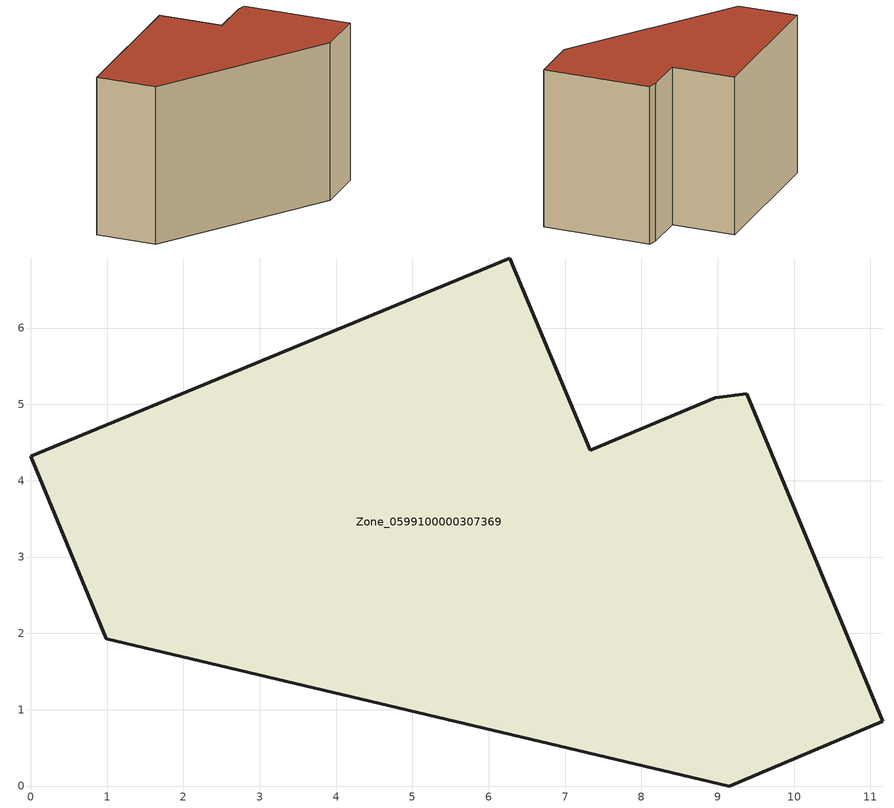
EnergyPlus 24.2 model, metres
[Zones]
Zone_0599100000307369
 floor ground (C_G): 8.97,5.08 9.38,5.14 11.16,0.85 9.15,0 0.99,1.93 0,4.32 6.28,6.92 7.33,4.4 z0
 wall outside (C_F): 6.28,6.92 0,4.32 0.99,1.93 9.15,0 11.16,0.85 9.38,5.14 8.97,5.08 7.33,4.4 6.28,6.92 z0:6.97
 roof outside (C_R): 9.38,5.14 8.97,5.08 7.33,4.4 6.28,6.92 0,4.32 0.99,1.93 9.15,0 11.16,0.85 z6.97
[BUILDING]
Pand.0599100000307369: North Axis=0; Terrain=City; Loads Convergence Tolerance Value=0.04; Temperature Convergence Tolerance Value=0.4; Solar Distribution=FullExterior; Maximum Number of Warmup Days=25; Minimum Number of Warmup Days=1
[Site:Location]
Rotterdam.The.Hague.AP_ZH_NLD Design_Conditions: Latitude=51.96; Longitude=4.45; Time Zone=1; Elevation=-4.5
[SITE:GROUNDTEMPERATURE:BUILDINGSURFACE]
18, 18, 18, 18, 18, 18, 18, 18, 18, 18, 18, 18
[MATERIAL] Thermal Absorptance=0.9; Solar Absorptance=0.7; Visible Absorptance=0.7
Name | Roughness | Thickness | Conductivity | Density | Specific Heat
G.TC.1946 | MediumSmooth | 0.15 | 1 | 540 | 1210
F.TC.1946 | Rough | 0.3 | 0.857143 | 1920 | 840
R.TC.1946 | MediumRough | 0.2 | 0.909091 | 1500 | 1000
[CONSTRUCTION]
C_G: G.TC.1946
C_F: F.TC.1946
C_R: R.TC.1946
[ZONE]
Zone_0599100000307369: Type=1; Multiplier=1; Ceiling Height=Autocalculate; Volume=Autocalculate; Floor Area=autocalculate; Part of Total Floor Area=Yes
[ZONEINFILTRATION:DESIGNFLOWRATE]
Infil_Zone_0599100000307369: Zone or ZoneList or Space or SpaceList=Zone_0599100000307369; Schedule=AlwaysOn; Design Flow Rate Calculation Method=Flow/Area; Flow Rate per Floor Area=0.003; Constant Term Coefficient=1; Temperature Term Coefficient=0; Velocity Term Coefficient=0; Velocity Squared Term Coefficient=0
[HVACTEMPLATE:ZONE:IDEALLOADSAIRSYSTEM]
Zone_0599100000307369: Maximum Heating Supply Air Temperature=50; Minimum Cooling Supply Air Temperature=13; Maximum Heating Supply Air Humidity Ratio=0.0156; Minimum Cooling Supply Air Humidity Ratio=0.0077; Heating Limit=NoLimit; Cooling Limit=NoLimit; Dehumidification Control Type=ConstantSensibleHeatRatio; Cooling Sensible Heat Ratio=0.7; Dehumidification Setpoint=60; Humidification Control Type=None; Humidification Setpoint=30; Outdoor Air Method=None; Outdoor Air Flow Rate per Person=0.00944; Outdoor Air Flow Rate per Zone Floor Area=0; Outdoor Air Flow Rate per Zone=0; Demand Controlled Ventilation Type=None; Outdoor Air Economizer Type=NoEconomizer; Heat Recovery Type=None; Sensible Heat Recovery Effectiveness=0.7; Latent Heat Recovery Effectiveness=0.65
[ZONECONTROL:THERMOSTAT]
ThermostatControl_Zone_0599100000307369: Zone or ZoneList=Zone_0599100000307369; Control Type Schedule=DualSetpointControlType; Control 1=Thermostat_Zone_0599100000307369; Temperature Difference Between Cutout And Setpoint=0
[THERMOSTATSETPOINT:DUALSETPOINT]
Thermostat_Zone_0599100000307369: Heating Setpoint Temperature Schedule=HeatingSetpoint_Zone_0599100000307369; Cooling Setpoint Temperature Schedule=CoolingSetpoint_Zone_0599100000307369
[SCHEDULE:COMPACT]
HeatingSetpoint_Zone_0599100000307369: Through: 12/31, For: AllDays, Until: 24:00, 21
CoolingSetpoint_Zone_0599100000307369: Through: 12/31, For: AllDays, Until: 24:00, 24
DualSetpointControlType: Through: 12/31, For: AllDays, Until: 24:00, 4
AlwaysOn: Through: 12/31, For: AllDays, Until: 24:00, 1
